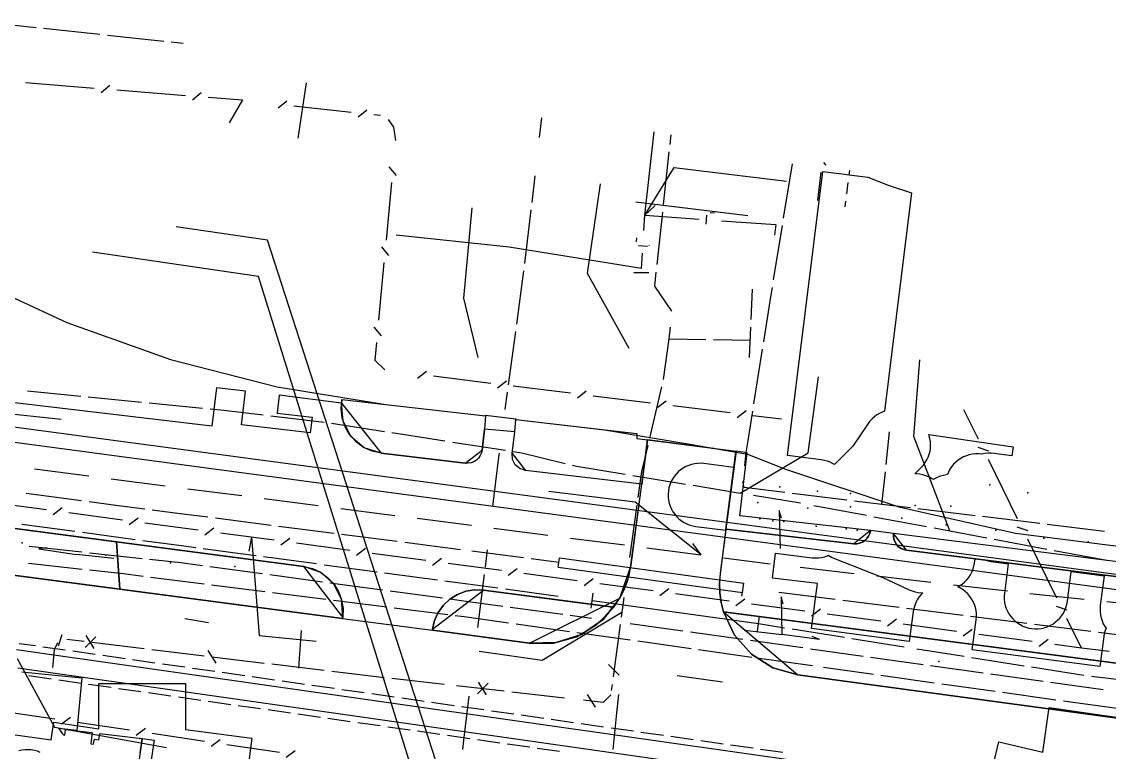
# Model space of a CAD drawing. Header units: metres. Extents: x -3782 to -2031, y 18790 to 19846.
# Drawn here: x -2949.8 to -2877.8, y 18878.9 to 18927.3 of the extents above; entities that cross this region are included whole.
import ezdxf

# ---------------------------------------------------------------- set-up
doc = ezdxf.new("R2010")
doc.units = ezdxf.units.M
for name, color, linetype in [('BOUNDARY', 7, 'Continuous'), ('CURB', 7, 'Continuous'), ('ELECTR_CABLE', 7, 'Continuous'), ('ELECTR_CABLE_COMM', 7, 'Continuous'), ('GRASS', 7, 'Continuous'), ('GROUND', 7, 'Continuous'), ('HEAT', 7, 'Continuous'), ('OVERHEAD_POWER_LINE', 7, 'Continuous'), ('ROAD', 7, 'Continuous'), ('SEWER', 7, 'Continuous'), ('SIDEWALK_PATH', 7, 'Continuous'), ('TREE', 7, 'Continuous'), ('WATER_PIPELINE', 7, 'Continuous')]:
    doc.layers.add(name, color=color, linetype=linetype)

msp = doc.modelspace()

# ---------------------------------------------------------------- linework, layer by layer
at = {"layer": 'BOUNDARY'}
msp.add_lwpolyline([(-2953.437, 18910.492), (-2946.819, 18907.423), (-2939.949, 18904.971), (-2932.885, 18903.154), (-2925.684, 18901.988), (-2919.085, 18901.227), (-2919.08, 18901.272), (-2917.086, 18901.044), (-2917.091, 18900.997), (-2911.203, 18900.317), (-2905.568, 18899.36), (-2901.744, 18898.686), (-2899.219, 18897.704), (-2891.717, 18895.204), (-2884.006, 18893.457), (-2876.159, 18892.479)], dxfattribs=at)
at = {"layer": 'CURB'}
for points in [[(-2895.013, 18917.184), (-2894.975, 18917.486)], [(-2895.167, 18915.953), (-2895.075, 18916.688)], [(-2895.276, 18915.09), (-2895.23, 18915.457)], [(-2928.593, 18902.324), (-2928.621, 18902.08)], [(-2928.621, 18902.08), (-2925.994, 18898.753)], [(-2928.553, 18887.81), (-2928.543, 18887.887), (-2931.126, 18891.253), (-2998.426, 18900.11)], [(-2919.318, 18898.97), (-2919.157, 18900.348)], [(-2917.325, 18898.73), (-2917.157, 18900.186)], [(-2908.745, 18896.709), (-2908.37, 18899.656)], [(-2925.994, 18898.753), (-2920.429, 18898.093)], [(-2920.429, 18898.093), (-2919.318, 18898.97)], [(-2917.325, 18898.73), (-2916.449, 18897.622)], [(-2902.5, 18898.889), (-2903.13, 18894.066)], [(-2908.745, 18896.709), (-2916.449, 18897.622)], [(-2995.853, 18896.665), (-2928.553, 18887.808)], [(-2910.195, 18889.15), (-2909.455, 18891.342), (-2908.745, 18896.709)], [(-2903.13, 18894.066), (-2903.556, 18890.804)], [(-2893.603, 18893.644), (-2894.712, 18892.758), (-2903.174, 18893.733)], [(-2864.665, 18889.983), (-2865.78, 18889.131), (-2891.204, 18892.326), (-2892.071, 18893.449)], [(-2922.604, 18887.025), (-2922.593, 18887.104), (-2919.227, 18889.687), (-2910.588, 18888.55)], [(-2922.605, 18887.025), (-2916.186, 18886.18), (-2910.195, 18889.15)], [(-2903.349, 18888.247), (-2832.736, 18879.021), (-2831.824, 18878.898), (-2802.597, 18874.805)], [(-2903.338, 18888.251), (-2898.413, 18884.081), (-2802.839, 18871.115)], [(-2928.553, 18887.808), (-2922.605, 18887.025)]]:
    msp.add_lwpolyline(points, dxfattribs=at)
at = {"layer": 'ELECTR_CABLE'}
for points in [[(-2948.848, 18926.947), (-2952.579, 18927.345)], [(-2944.62, 18926.496), (-2948.351, 18926.894)], [(-2940.392, 18926.044), (-2944.123, 18926.443)], [(-2939.11, 18925.907), (-2939.895, 18925.991)], [(-2915.518, 18919.666), (-2915.362, 18920.978)], [(-2906.821, 18919.859), (-2906.89, 18919.217)], [(-2906.944, 18918.72), (-2907.322, 18915.236)], [(-2899.35, 18914.335), (-2898.766, 18917.94)], [(-2915.819, 18917.137), (-2916.03, 18915.369)], [(-2912.329, 18910.663), (-2911.467, 18916.612)], [(-2920.518, 18909.033), (-2919.968, 18915.018)], [(-2916.089, 18914.873), (-2916.509, 18911.338)], [(-2907.376, 18914.739), (-2907.753, 18911.256)], [(-2933.528, 18912.882), (-2939.58, 18913.765)], [(-2900.014, 18910.236), (-2899.43, 18913.842)], [(-2921.184, 18874.686), (-2933.528, 18912.882)], [(-2916.574, 18910.843), (-2917.047, 18907.315)], [(-2909.586, 18905.692), (-2912.329, 18910.663)], [(-2907.807, 18910.759), (-2907.909, 18909.818)], [(-2907.909, 18909.818), (-2906.771, 18908.176)], [(-2901.499, 18907.619), (-2901.412, 18909.638)], [(-2900.196, 18909.115), (-2900.094, 18909.743)], [(-2919.564, 18905.095), (-2920.518, 18909.033)], [(-2900.667, 18906.136), (-2900.196, 18909.115)], [(-2917.113, 18906.819), (-2917.586, 18903.291)], [(-2906.871, 18907.121), (-2906.946, 18906.335)], [(-2901.607, 18905.101), (-2901.52, 18907.12)], [(-2906.946, 18906.335), (-2907.332, 18903.648)], [(-2906.946, 18906.335), (-2904.502, 18906.292)], [(-2904.002, 18906.283), (-2901.558, 18906.24)], [(-2901.315, 18902.034), (-2900.745, 18905.642)], [(-2890.74, 18899.863), (-2890.337, 18904.943)], [(-2897.731, 18898.774), (-2897.037, 18903.814)], [(-2907.433, 18903.159), (-2908.235, 18899.748)], [(-2949.421, 18902.891), (-2945.888, 18902.543)], [(-2945.391, 18902.494), (-2941.857, 18902.145)], [(-2917.652, 18902.796), (-2917.804, 18901.662)], [(-2941.36, 18902.096), (-2937.827, 18901.748)], [(-2937.329, 18901.698), (-2936.412, 18901.608)], [(-2936.412, 18901.608), (-2933.802, 18901.296)], [(-2901.7, 18899.595), (-2901.393, 18901.541)], [(-2951.336, 18901.452), (-2947.179, 18901.005)], [(-2933.305, 18901.237), (-2929.78, 18900.816)], [(-2929.284, 18900.753), (-2925.777, 18900.204)], [(-2925.283, 18900.127), (-2921.775, 18899.578)], [(-2892.562, 18898.017), (-2892.33, 18900.172)], [(-2921.281, 18899.501), (-2919.224, 18899.179)], [(-2901.825, 18898.803), (-2901.7, 18899.595)], [(-2888.346, 18893.613), (-2890.74, 18899.863)], [(-2919.224, 18899.179), (-2917.773, 18898.952)], [(-2918.191, 18898.772), (-2918.228, 18898.499)], [(-2917.279, 18898.875), (-2916.673, 18898.78)], [(-2916.673, 18898.78), (-2913.82, 18898.086)], [(-2908.35, 18899.261), (-2908.751, 18897.556)], [(-2902.218, 18896.117), (-2897.731, 18898.774)], [(-2901.924, 18897.928), (-2901.825, 18898.803)], [(-2918.228, 18898.499), (-2918.626, 18895.239)], [(-2913.334, 18897.968), (-2913.054, 18897.9)], [(-2948.94, 18897.716), (-2945.36, 18897.255)], [(-2913.054, 18897.9), (-2909.835, 18897.37)], [(-2909.342, 18897.289), (-2905.839, 18896.713)], [(-2908.751, 18897.556), (-2908.996, 18895.823)], [(-2892.847, 18895.365), (-2892.615, 18897.52)], [(-2943.873, 18897.063), (-2940.293, 18896.601)], [(-2905.345, 18896.632), (-2902.218, 18896.117)], [(-2901.953, 18896.489), (-2902.042, 18896.89)], [(-2899.276, 18896.159), (-2901.953, 18896.489)], [(-2945.829, 18895.595), (-2949.511, 18896.081)], [(-2938.806, 18896.409), (-2935.226, 18895.948)], [(-2933.738, 18895.756), (-2930.159, 18895.294)], [(-2909.183, 18895.527), (-2914.902, 18896.223)], [(-2901.349, 18895.974), (-2898.242, 18895.463)], [(-2895.156, 18895.65), (-2898.78, 18896.097)], [(-2943.564, 18895.296), (-2945.333, 18895.53)], [(-2941.65, 18895.05), (-2943.564, 18895.296)], [(-2928.671, 18895.102), (-2925.092, 18894.641)], [(-2909.066, 18895.328), (-2909.556, 18891.861)], [(-2904.818, 18892.026), (-2909.183, 18895.527)], [(-2897.355, 18895.297), (-2893.866, 18894.645)], [(-2892.847, 18895.365), (-2894.659, 18895.589)], [(-2890.954, 18895.136), (-2892.847, 18895.365)], [(-2886.671, 18894.618), (-2890.457, 18895.076)], [(-2939.123, 18894.725), (-2941.154, 18894.986)], [(-2937.471, 18894.513), (-2939.123, 18894.725)], [(-2933.291, 18893.975), (-2936.975, 18894.449)], [(-2923.604, 18894.449), (-2920.025, 18893.987)], [(-2893.374, 18894.553), (-2889.884, 18893.901)], [(-2882.388, 18894.099), (-2886.175, 18894.557)], [(-2949.783, 18894.059), (-2946.278, 18893.589)], [(-2929.111, 18893.438), (-2932.795, 18893.911)], [(-2918.537, 18893.796), (-2914.958, 18893.334)], [(-2889.393, 18893.809), (-2888.346, 18893.613)], [(-2888.346, 18893.613), (-2885.903, 18893.157)], [(-2878.106, 18893.581), (-2881.892, 18894.039)], [(-2945.782, 18893.522), (-2942.277, 18893.052)], [(-2941.781, 18892.986), (-2939.212, 18892.641)], [(-2924.931, 18892.9), (-2928.615, 18893.374)], [(-2913.47, 18893.142), (-2909.891, 18892.68)], [(-2885.412, 18893.065), (-2881.922, 18892.412)], [(-2949.307, 18892.595), (-2945.814, 18892.219)], [(-2945.317, 18892.165), (-2941.823, 18891.788)], [(-2939.212, 18892.641), (-2938.275, 18892.515)], [(-2937.78, 18892.449), (-2935.48, 18892.14)], [(-2920.752, 18892.363), (-2924.435, 18892.837)], [(-2917.933, 18892.001), (-2920.004, 18892.267)], [(-2918.976, 18892.367), (-2919.122, 18891.21)], [(-2908.403, 18892.489), (-2904.824, 18892.027)], [(-2904.818, 18892.026), (-2905.364, 18892.784)], [(-2881.43, 18892.321), (-2877.94, 18891.668)], [(-2945.797, 18891.062), (-2949.342, 18891.451)], [(-2941.326, 18891.735), (-2939.269, 18891.513)], [(-2939.269, 18891.513), (-2938.947, 18891.478)], [(-2938.947, 18891.478), (-2937.836, 18891.327)], [(-2935.48, 18892.14), (-2934.274, 18891.978)], [(-2933.779, 18891.912), (-2930.273, 18891.442)], [(-2916.572, 18891.826), (-2917.933, 18892.001)], [(-2914.234, 18891.525), (-2916.076, 18891.762)], [(-2914.277, 18891.216), (-2914.191, 18891.834)], [(-2914.191, 18891.834), (-2901.989, 18890.144)], [(-2903.336, 18891.835), (-2900.242, 18891.436)], [(-2943.063, 18890.762), (-2945.3, 18891.007)], [(-2941.758, 18890.597), (-2943.063, 18890.762)], [(-2937.341, 18891.26), (-2933.859, 18890.788)], [(-2933.363, 18890.72), (-2929.881, 18890.248)], [(-2929.778, 18891.375), (-2926.272, 18890.905)], [(-2925.776, 18890.839), (-2922.271, 18890.369)], [(-2919.185, 18890.714), (-2919.627, 18887.218)], [(-2914.277, 18891.216), (-2902.075, 18889.526)], [(-2898.266, 18891.21), (-2894.68, 18890.799)], [(-2939.312, 18890.288), (-2941.262, 18890.534)], [(-2937.724, 18890.087), (-2939.312, 18890.288)], [(-2933.69, 18889.578), (-2937.228, 18890.025)], [(-2929.386, 18890.181), (-2925.904, 18889.708)], [(-2921.775, 18890.303), (-2920.249, 18890.098)], [(-2920.249, 18890.098), (-2918.27, 18889.833)], [(-2902.075, 18889.526), (-2901.989, 18890.144)], [(-2893.19, 18890.628), (-2889.605, 18890.217)], [(-2888.114, 18890.047), (-2884.529, 18889.636)], [(-2929.656, 18889.069), (-2933.194, 18889.515)], [(-2925.408, 18889.641), (-2921.926, 18889.169)], [(-2917.774, 18889.766), (-2914.268, 18889.296)], [(-2912.089, 18888.5), (-2911.951, 18889.49)], [(-2902.109, 18889.278), (-2902.075, 18889.526)], [(-2895.932, 18889.072), (-2899.668, 18889.539)], [(-2883.038, 18889.467), (-2879.449, 18889.093)], [(-2925.622, 18888.559), (-2929.16, 18889.006)], [(-2921.431, 18889.102), (-2920.387, 18888.96)], [(-2920.387, 18888.96), (-2917.949, 18888.629)], [(-2917.453, 18888.562), (-2913.971, 18888.09)], [(-2912.02, 18888.995), (-2901.022, 18887.469)], [(-2909.934, 18889.191), (-2910.108, 18887.899)], [(-2891.7, 18888.542), (-2895.436, 18889.009)], [(-2877.957, 18888.937), (-2874.368, 18888.562)], [(-2921.588, 18888.05), (-2925.126, 18888.497)], [(-2920.496, 18887.912), (-2921.092, 18887.987)], [(-2917.56, 18887.499), (-2920.496, 18887.912)], [(-2910.066, 18888.21), (-2915.329, 18885.021)], [(-2913.476, 18888.022), (-2912.073, 18887.832)], [(-2901.091, 18886.974), (-2900.953, 18887.964)], [(-2887.469, 18888.012), (-2891.204, 18888.48)], [(-2883.237, 18887.483), (-2886.972, 18887.95)], [(-2937.424, 18887.512), (-2938.993, 18887.794)], [(-2913.534, 18886.933), (-2917.065, 18887.429)], [(-2910.174, 18887.403), (-2910.641, 18883.934)], [(-2909.5, 18887.473), (-2906.02, 18886.987)], [(-2901.022, 18887.469), (-2899.287, 18887.193)], [(-2898.794, 18887.115), (-2895.325, 18886.563)], [(-2879.005, 18886.953), (-2882.741, 18887.42)], [(-2947.363, 18885.99), (-2947.11, 18886.744)], [(-2945.655, 18886.282), (-2946.805, 18886.422)], [(-2945.601, 18885.897), (-2944.889, 18886.599)], [(-2945.005, 18885.827), (-2945.535, 18886.676)], [(-2909.507, 18886.366), (-2913.039, 18886.863)], [(-2905.525, 18886.918), (-2902.044, 18886.432)], [(-2894.831, 18886.484), (-2891.362, 18885.933)], [(-2874.773, 18886.423), (-2878.509, 18886.891)], [(-2947.647, 18885.722), (-2947.758, 18884.573)], [(-2947.437, 18886.193), (-2947.647, 18885.722)], [(-2941.683, 18885.8), (-2945.159, 18886.222)], [(-2939.515, 18885.537), (-2941.187, 18885.74)], [(-2936.913, 18884.845), (-2937.443, 18885.694)], [(-2905.481, 18885.8), (-2909.012, 18886.297)], [(-2901.455, 18885.234), (-2904.986, 18885.73)], [(-2901.549, 18886.363), (-2898.069, 18885.878)], [(-2897.574, 18885.809), (-2894.094, 18885.323)], [(-2890.541, 18885.802), (-2887.399, 18885.304)], [(-2937.712, 18885.318), (-2939.515, 18885.537)], [(-2933.74, 18884.837), (-2937.215, 18885.258)], [(-2915.329, 18885.021), (-2919.498, 18885.629)], [(-2897.429, 18884.667), (-2900.96, 18885.164)], [(-2893.599, 18885.254), (-2890.118, 18884.768)], [(-2886.905, 18885.226), (-2883.435, 18884.676)], [(-2949.797, 18884.268), (-2945.816, 18883.883), (-2946.152, 18880.398), (-2947.332, 18880.512), (-2947.115, 18880.183), (-2947.032, 18880.092), (-2946.938, 18880.079), (-2946.893, 18880.463), (-2945.125, 18880.255), (-2945.214, 18879.501), (-2945.033, 18879.478), (-2944.988, 18879.804), (-2944.68, 18879.76), (-2944.629, 18880.196), (-2941.854, 18879.869), (-2941.913, 18879.37), (-2941.902, 18879.369), (-2941.967, 18878.91)], [(-2929.768, 18884.355), (-2933.244, 18884.776)], [(-2927.412, 18884.069), (-2929.272, 18884.295)], [(-2910.246, 18884.048), (-2910.939, 18884.769)], [(-2893.402, 18884.101), (-2896.709, 18884.566)], [(-2889.623, 18884.699), (-2886.143, 18884.213)], [(-2882.942, 18884.598), (-2879.472, 18884.048)], [(-2925.795, 18883.886), (-2927.412, 18884.069)], [(-2921.82, 18883.437), (-2925.298, 18883.83)], [(-2919.619, 18882.81), (-2918.913, 18883.518)], [(-2919.022, 18882.745), (-2919.559, 18883.589)], [(-2906.398, 18884.043), (-2903.395, 18883.605)], [(-2889.376, 18883.535), (-2892.907, 18884.031)], [(-2885.648, 18884.144), (-2882.168, 18883.659)], [(-2881.673, 18883.59), (-2878.192, 18883.104)], [(-2878.976, 18883.989), (-2875.488, 18883.574)], [(-2917.844, 18882.988), (-2921.012, 18883.346)], [(-2913.869, 18882.539), (-2917.347, 18882.932)], [(-2910.707, 18883.438), (-2910.761, 18883.039)], [(-2885.35, 18882.968), (-2888.881, 18883.465)], [(-2881.323, 18882.402), (-2884.855, 18882.899)], [(-2920.229, 18882.293), (-2920.541, 18879.741)], [(-2920.184, 18882.657), (-2920.229, 18882.293)], [(-2911.288, 18882.247), (-2912.603, 18882.396)], [(-2911.796, 18881.928), (-2912.332, 18882.773)], [(-2910.79, 18882.741), (-2911.288, 18882.247)], [(-2910.285, 18882.779), (-2910.411, 18881.567)], [(-2877.297, 18881.836), (-2880.828, 18882.332)], [(-2910.411, 18881.567), (-2910.665, 18879.125)], [(-2942.088, 18877.883), (-2941.789, 18879.86), (-2941.033, 18879.746), (-2941.631, 18875.791)], [(-2920.541, 18879.741), (-2920.619, 18879.125)]]:
    msp.add_lwpolyline(points, dxfattribs=at)
at = {"layer": 'ELECTR_CABLE_COMM'}
for points in [[(-2949.549, 18923.319), (-2944.995, 18922.952)], [(-2944.532, 18922.649), (-2943.962, 18923.135)], [(-2943.499, 18922.832), (-2938.945, 18922.466)], [(-2938.482, 18922.162), (-2937.912, 18922.648)], [(-2937.449, 18922.345), (-2935.172, 18922.162)], [(-2935.172, 18922.162), (-2936.059, 18920.654)], [(-2932.817, 18921.633), (-2932.232, 18922.101)], [(-2931.779, 18921.784), (-2927.975, 18921.361)], [(-2927.522, 18921.044), (-2926.937, 18921.512)], [(-2926.484, 18921.195), (-2926.047, 18921.146)], [(-2925.538, 18920.863), (-2925.171, 18920.354)], [(-2925.171, 18920.354), (-2925.058, 18919.478)], [(-2925.487, 18917.731), (-2925.008, 18917.154)], [(-2896.883, 18917.388), (-2897.103, 18915.493)], [(-2896.713, 18918.028), (-2896.564, 18917.84)], [(-2925.317, 18916.696), (-2925.672, 18912.884)], [(-2925.98, 18912.426), (-2925.502, 18911.849)], [(-2934.126, 18910.471), (-2945.119, 18912.074)], [(-2925.811, 18911.391), (-2926.165, 18907.58)], [(-2921.898, 18871.159), (-2934.126, 18910.471)], [(-2926.474, 18907.121), (-2925.996, 18906.545)], [(-2926.304, 18906.086), (-2926.412, 18904.929)], [(-2926.412, 18904.929), (-2925.76, 18904.277)], [(-2923.581, 18903.741), (-2922.99, 18904.201)], [(-2922.541, 18903.879), (-2918.742, 18903.409)], [(-2918.294, 18903.087), (-2917.703, 18903.548)], [(-2917.254, 18903.225), (-2913.455, 18902.755)], [(-2913.006, 18902.433), (-2912.415, 18902.894)], [(-2911.967, 18902.571), (-2908.168, 18902.102)], [(-2907.719, 18901.779), (-2907.128, 18902.24)], [(-2906.679, 18901.918), (-2902.88, 18901.448)], [(-2902.432, 18901.125), (-2901.841, 18901.586)], [(-2886.452, 18899.68), (-2887.418, 18901.639)], [(-2901.392, 18901.264), (-2899.492, 18901.029)], [(-2885.765, 18898.887), (-2886.475, 18899.128)], [(-2883.856, 18894.417), (-2885.788, 18898.335)], [(-2948.154, 18895.002), (-2951.688, 18895.474)], [(-2947.113, 18895.131), (-2947.709, 18894.676)], [(-2943.133, 18894.332), (-2946.667, 18894.804)], [(-2942.092, 18894.46), (-2942.688, 18894.005)], [(-2938.113, 18893.661), (-2941.647, 18894.133)], [(-2937.071, 18893.789), (-2937.667, 18893.334)], [(-2883.169, 18893.624), (-2883.879, 18893.865)], [(-2933.092, 18892.991), (-2936.626, 18893.463)], [(-2934.572, 18893.188), (-2934.752, 18892.272)], [(-2934.572, 18893.188), (-2934.065, 18886.674)], [(-2932.051, 18893.119), (-2932.646, 18892.664)], [(-2881.26, 18889.154), (-2883.192, 18893.072)], [(-2928.071, 18892.32), (-2931.605, 18892.792)], [(-2927.03, 18892.448), (-2927.625, 18891.993)], [(-2923.05, 18891.649), (-2926.584, 18892.121)], [(-2922.009, 18891.778), (-2922.605, 18891.323)], [(-2918.029, 18890.979), (-2921.563, 18891.451)], [(-2916.988, 18891.107), (-2917.584, 18890.652)], [(-2913.009, 18890.308), (-2916.543, 18890.78)], [(-2911.967, 18890.436), (-2912.563, 18889.981)], [(-2907.988, 18889.638), (-2911.522, 18890.11)], [(-2906.947, 18889.766), (-2907.542, 18889.311)], [(-2902.967, 18888.967), (-2906.501, 18889.439)], [(-2901.926, 18889.095), (-2902.521, 18888.64)], [(-2897.946, 18888.296), (-2901.48, 18888.768)], [(-2880.573, 18888.361), (-2881.283, 18888.602)], [(-2896.905, 18888.425), (-2897.501, 18887.97)], [(-2892.925, 18887.626), (-2896.459, 18888.098)], [(-2891.884, 18887.754), (-2892.48, 18887.299)], [(-2887.905, 18886.955), (-2891.439, 18887.427)], [(-2879.63, 18885.85), (-2880.596, 18887.809)], [(-2934.065, 18886.674), (-2930.301, 18886.303)], [(-2886.863, 18887.083), (-2887.459, 18886.628)], [(-2882.884, 18886.285), (-2886.418, 18886.757)], [(-2881.843, 18886.413), (-2882.438, 18885.958)], [(-2879.63, 18885.85), (-2881.397, 18886.086)], [(-2877.797, 18885.613), (-2879.63, 18885.85)], [(-2951.088, 18881.678), (-2947.612, 18881.161)], [(-2947.171, 18880.828), (-2946.569, 18881.274)], [(-2946.128, 18880.941), (-2942.652, 18880.424)], [(-2942.212, 18880.09), (-2941.609, 18880.537)], [(-2941.169, 18880.203), (-2937.693, 18879.686)], [(-2937.252, 18879.353), (-2936.65, 18879.799)], [(-2936.209, 18879.466), (-2932.733, 18878.949)], [(-2932.292, 18878.615), (-2931.69, 18879.062)]]:
    msp.add_lwpolyline(points, dxfattribs=at)
at = {"layer": 'GRASS'}
for points in [[(-2928.593, 18902.324), (-2919.085, 18901.227), (-2919.157, 18900.348), (-2919.318, 18898.97), (-2919.36, 18898.777), (-2919.439, 18898.598), (-2919.55, 18898.438), (-2919.692, 18898.301), (-2919.858, 18898.195), (-2920.04, 18898.124), (-2920.232, 18898.09), (-2920.429, 18898.093), (-2925.994, 18898.753), (-2926.601, 18898.89), (-2927.16, 18899.145), (-2927.657, 18899.509), (-2928.072, 18899.971), (-2928.384, 18900.509), (-2928.578, 18901.093), (-2928.649, 18901.704)], [(-2917.091, 18900.997), (-2909.078, 18900.072), (-2909.076, 18899.734), (-2908.366, 18899.643), (-2908.745, 18896.709), (-2916.449, 18897.622), (-2916.826, 18897.745), (-2917.116, 18897.995), (-2917.292, 18898.335), (-2917.325, 18898.73), (-2917.157, 18900.186)], [(-2998.426, 18900.11), (-2998.436, 18900.031), (-2998.355, 18898.842), (-2997.842, 18897.813), (-2996.98, 18897.051), (-2995.853, 18896.665), (-2943.3, 18889.749), (-2943.512, 18892.883)], [(-2893.603, 18893.644), (-2902.241, 18894.617), (-2901.759, 18898.794), (-2902.5, 18898.889), (-2903.174, 18893.733), (-2894.712, 18892.758), (-2894.514, 18892.755), (-2894.321, 18892.79), (-2894.139, 18892.863), (-2893.973, 18892.97), (-2893.831, 18893.108), (-2893.721, 18893.27), (-2893.643, 18893.45)], [(-2931.126, 18891.253), (-2943.512, 18892.883), (-2943.3, 18889.749), (-2928.553, 18887.808), (-2928.543, 18887.887), (-2928.624, 18889.076), (-2929.137, 18890.105), (-2929.999, 18890.867)], [(-2864.665, 18889.983), (-2892.071, 18893.447), (-2892.077, 18893.25), (-2892.045, 18893.057), (-2891.976, 18892.874), (-2891.871, 18892.706), (-2891.735, 18892.563), (-2891.576, 18892.45), (-2891.397, 18892.37), (-2891.204, 18892.326), (-2865.78, 18889.131), (-2865.388, 18889.159), (-2865.048, 18889.329), (-2864.796, 18889.612)], [(-2910.588, 18888.55), (-2919.227, 18889.687), (-2919.818, 18889.706), (-2920.395, 18889.61), (-2920.943, 18889.404), (-2921.445, 18889.093), (-2921.876, 18888.689), (-2922.217, 18888.213), (-2922.459, 18887.679), (-2922.593, 18887.104), (-2922.604, 18887.025), (-2916.186, 18886.18), (-2914.584, 18886.185), (-2913.065, 18886.604), (-2911.707, 18887.403)], [(-2903.336, 18888.246), (-2902.6, 18886.7), (-2901.482, 18885.446), (-2900.06, 18884.551), (-2898.413, 18884.081), (-2831.473, 18874.999), (-2831.042, 18878.788), (-2831.824, 18878.898), (-2832.052, 18878.929), (-2832.28, 18878.961), (-2832.508, 18878.991), (-2832.736, 18879.021)]]:
    msp.add_lwpolyline(points, close=True, dxfattribs=at)
at = {"layer": 'GROUND'}
for points in [[(-2953.437, 18910.492), (-2946.819, 18907.423), (-2939.949, 18904.971), (-2932.885, 18903.154), (-2925.684, 18901.988), (-2919.085, 18901.227), (-2919.08, 18901.272), (-2917.086, 18901.044), (-2917.091, 18900.997), (-2911.203, 18900.317), (-2905.568, 18899.36), (-2903.967, 18899.078), (-2908.366, 18899.643), (-2908.745, 18896.709), (-2916.449, 18897.622), (-2916.826, 18897.745), (-2917.116, 18897.995), (-2917.292, 18898.335), (-2917.325, 18898.73), (-2917.157, 18900.186), (-2919.157, 18900.348), (-2919.318, 18898.97), (-2919.36, 18898.777), (-2919.439, 18898.598), (-2919.55, 18898.438), (-2919.692, 18898.301), (-2919.858, 18898.195), (-2920.04, 18898.124), (-2920.232, 18898.09), (-2920.429, 18898.093), (-2925.994, 18898.753), (-2927.125, 18899.124), (-2927.996, 18899.873), (-2928.523, 18900.894), (-2928.621, 18902.08), (-2932.747, 18902.608), (-2932.887, 18901.408), (-2930.575, 18901.138), (-2930.695, 18900.114), (-2935.244, 18900.65), (-2934.985, 18902.87), (-2936.9, 18903.094), (-2937.199, 18900.554), (-2962.398, 18903.524)], [(-2998.426, 18900.11), (-2931.126, 18891.253), (-2930.55, 18891.118), (-2930.017, 18890.877), (-2929.541, 18890.536), (-2929.137, 18890.105), (-2928.825, 18889.603), (-2928.619, 18889.055), (-2928.524, 18888.478), (-2928.543, 18887.887), (-2928.553, 18887.808), (-2943.3, 18889.749), (-2995.853, 18896.665)], [(-2865.78, 18889.131), (-2891.204, 18892.326), (-2891.397, 18892.37), (-2891.576, 18892.45), (-2891.735, 18892.563), (-2891.871, 18892.706), (-2891.976, 18892.874), (-2892.045, 18893.057), (-2892.077, 18893.25), (-2892.071, 18893.447), (-2893.603, 18893.644), (-2893.643, 18893.45), (-2893.721, 18893.27), (-2893.831, 18893.108), (-2893.973, 18892.97), (-2894.139, 18892.863), (-2894.321, 18892.79), (-2894.514, 18892.755), (-2894.712, 18892.758), (-2903.173, 18893.733), (-2903.13, 18894.066), (-2902.509, 18898.821), (-2901.744, 18898.686), (-2899.219, 18897.704), (-2891.717, 18895.204), (-2884.006, 18893.457), (-2876.159, 18892.479)], [(-2831.473, 18874.999), (-2898.413, 18884.081), (-2900.061, 18884.551), (-2901.484, 18885.448), (-2902.602, 18886.703), (-2903.335, 18888.246), (-2832.736, 18879.021)]]:
    msp.add_lwpolyline(points, dxfattribs=at)
msp.add_lwpolyline([(-2911.302, 18887.749), (-2912.739, 18886.753), (-2914.402, 18886.213), (-2916.186, 18886.18), (-2922.604, 18887.025), (-2922.593, 18887.104), (-2922.459, 18887.679), (-2922.217, 18888.213), (-2921.876, 18888.689), (-2921.445, 18889.093), (-2920.943, 18889.404), (-2920.395, 18889.61), (-2919.818, 18889.706), (-2919.227, 18889.687), (-2910.662, 18888.56)], close=True, dxfattribs=at)
at = {"layer": 'HEAT'}
for points in [[(-2976.264, 18903.982), (-2849.757, 18887.048)], [(-2977.382, 18903.122), (-2848.889, 18885.924)]]:
    msp.add_lwpolyline(points, dxfattribs=at)
at = {"layer": 'OVERHEAD_POWER_LINE'}
for points in [[(-2899.635, 18894.956), (-2899.582, 18892.456)], [(-2899.49, 18894.46), (-2899.635, 18894.956)], [(-2948.139, 18892.48), (-2948.652, 18892.419)], [(-2948.652, 18892.419), (-2946.178, 18892.059)], [(-2943.694, 18891.777), (-2946.178, 18892.059)], [(-2899.515, 18889.246), (-2899.462, 18886.747)], [(-2899.37, 18888.75), (-2899.515, 18889.246)], [(-2931.291, 18887.006), (-2931.478, 18884.513)], [(-2901.946, 18887.029), (-2899.462, 18886.747)], [(-2896.984, 18886.415), (-2899.462, 18886.747)], [(-2896.984, 18886.415), (-2897.463, 18886.615)]]:
    msp.add_lwpolyline(points, dxfattribs=at)
at = {"layer": 'ROAD'}
for points in [[(-2995.853, 18896.665), (-2943.3, 18889.749), (-2928.553, 18887.808), (-2922.605, 18887.025), (-2916.187, 18886.181), (-2916.186, 18886.18), (-2914.403, 18886.213), (-2914.4, 18886.214), (-2912.74, 18886.753), (-2912.738, 18886.754), (-2911.303, 18887.749), (-2911.301, 18887.751), (-2910.196, 18889.149), (-2910.195, 18889.151), (-2909.931, 18889.669), (-2909.931, 18889.67), (-2909.719, 18890.21), (-2909.719, 18890.211), (-2909.56, 18890.769), (-2909.456, 18891.342), (-2908.745, 18896.709), (-2908.366, 18899.642), (-2908.366, 18899.643), (-2908.365, 18899.643), (-2902.501, 18898.89), (-2902.5, 18898.889), (-2902.64, 18897.814), (-2904.623, 18898.073), (-2904.829, 18898.09), (-2905.035, 18898.086), (-2905.24, 18898.062), (-2905.441, 18898.019), (-2905.637, 18897.956), (-2905.826, 18897.873), (-2906.006, 18897.773), (-2906.175, 18897.656), (-2906.332, 18897.522), (-2906.476, 18897.374), (-2906.604, 18897.212), (-2906.715, 18897.039), (-2906.809, 18896.856), (-2906.885, 18896.664), (-2906.941, 18896.466), (-2906.978, 18896.263), (-2906.994, 18896.057), (-2906.991, 18895.851), (-2906.967, 18895.647), (-2906.923, 18895.445), (-2906.86, 18895.249), (-2906.778, 18895.06), (-2906.678, 18894.88), (-2906.56, 18894.711), (-2906.427, 18894.554), (-2906.278, 18894.411), (-2906.117, 18894.283), (-2905.944, 18894.171), (-2905.76, 18894.077), (-2905.568, 18894.002), (-2905.37, 18893.945), (-2905.167, 18893.909), (-2903.184, 18893.65), (-2903.556, 18890.804), (-2903.605, 18890.16), (-2903.605, 18890.159), (-2903.585, 18889.516), (-2903.585, 18889.515), (-2903.496, 18888.878), (-2903.496, 18888.877), (-2903.338, 18888.252), (-2903.338, 18888.25), (-2902.603, 18886.704), (-2902.602, 18886.702), (-2901.485, 18885.449), (-2901.483, 18885.447), (-2900.063, 18884.552), (-2900.06, 18884.551), (-2898.414, 18884.081), (-2898.413, 18884.081), (-2831.473, 18875)], [(-2948.567, 18878.939), (-2948.76, 18879.012), (-2948.959, 18879.065), (-2949.163, 18879.099), (-2949.368, 18879.113), (-2949.574, 18879.106), (-2949.779, 18879.079), (-2949.979, 18879.033)]]:
    msp.add_lwpolyline(points, dxfattribs=at)
at = {"layer": 'SEWER'}
for points in [[(-2908.537, 18914.535), (-2907.913, 18920.043)], [(-2908.537, 18914.535), (-2906.6, 18917.687)], [(-2906.6, 18917.687), (-2899.17, 18916.789)], [(-2901.722, 18914.494), (-2909.146, 18915.386)], [(-2908.603, 18913.511), (-2908.537, 18914.535)], [(-2908.537, 18914.535), (-2907.853, 18915.171)], [(-2908.537, 18914.535), (-2904.951, 18914.274)], [(-2904.451, 18914.523), (-2904.494, 18913.94)], [(-2903.931, 18914.662), (-2904.208, 18914.682)], [(-2903.455, 18914.165), (-2899.869, 18913.904)], [(-2899.869, 18913.904), (-2899.949, 18913.209)], [(-2917.53, 18912.407), (-2925.007, 18913.203)], [(-2908.766, 18910.989), (-2917.53, 18912.407)], [(-2909.096, 18913.031), (-2909.114, 18912.754)], [(-2908.953, 18912.511), (-2908.369, 18912.473)], [(-2908.253, 18912.53), (-2908.231, 18912.554)], [(-2908.766, 18910.989), (-2908.7, 18912.014)], [(-2909.26, 18910.735), (-2908.271, 18910.735)], [(-2950.151, 18885.763), (-2851.313, 18871.662)], [(-2948.891, 18885.987), (-2949.957, 18886.139)], [(-2946.911, 18885.704), (-2948.396, 18885.916)], [(-2950.099, 18885.149), (-2947.617, 18880.609)], [(-2944.931, 18885.422), (-2946.416, 18885.634)], [(-2942.951, 18885.139), (-2944.436, 18885.351)], [(-2940.972, 18884.857), (-2942.457, 18885.069)], [(-2950.046, 18884.535), (-2851.308, 18870.449)], [(-2938.992, 18884.574), (-2940.477, 18884.786)], [(-2937.012, 18884.292), (-2938.497, 18884.504)], [(-2949.326, 18884.029), (-2947.841, 18883.817)], [(-2947.346, 18883.746), (-2945.861, 18883.534)], [(-2935.032, 18884.009), (-2936.517, 18884.221)], [(-2933.052, 18883.727), (-2934.537, 18883.939)], [(-2931.072, 18883.445), (-2932.557, 18883.656)], [(-2945.366, 18883.464), (-2943.881, 18883.252)], [(-2943.386, 18883.181), (-2941.901, 18882.97)], [(-2941.406, 18882.899), (-2939.921, 18882.687)], [(-2929.092, 18883.162), (-2930.577, 18883.374)], [(-2927.112, 18882.88), (-2928.597, 18883.091)], [(-2925.132, 18882.597), (-2926.617, 18882.809)], [(-2939.426, 18882.616), (-2937.941, 18882.405)], [(-2937.446, 18882.334), (-2935.961, 18882.122)], [(-2923.152, 18882.315), (-2924.637, 18882.527)], [(-2921.172, 18882.032), (-2922.657, 18882.244)], [(-2935.466, 18882.052), (-2933.981, 18881.84)], [(-2933.486, 18881.769), (-2932.001, 18881.557)], [(-2931.506, 18881.487), (-2930.021, 18881.275)], [(-2919.192, 18881.75), (-2920.677, 18881.962)], [(-2917.212, 18881.467), (-2918.697, 18881.679)], [(-2915.232, 18881.185), (-2916.717, 18881.397)], [(-2929.526, 18881.204), (-2928.041, 18880.992)], [(-2927.546, 18880.922), (-2926.061, 18880.71)], [(-2925.566, 18880.639), (-2924.081, 18880.427)], [(-2913.252, 18880.902), (-2914.737, 18881.114)], [(-2911.272, 18880.62), (-2912.757, 18880.832)], [(-2947.617, 18880.609), (-2940.211, 18879.269)], [(-2923.586, 18880.357), (-2922.102, 18880.145)], [(-2921.607, 18880.074), (-2920.122, 18879.862)], [(-2909.292, 18880.337), (-2910.777, 18880.549)], [(-2907.312, 18880.055), (-2908.797, 18880.267)], [(-2905.332, 18879.773), (-2906.817, 18879.984)], [(-2919.627, 18879.792), (-2918.142, 18879.58)], [(-2917.647, 18879.509), (-2916.162, 18879.298)], [(-2915.667, 18879.227), (-2914.182, 18879.015)], [(-2903.352, 18879.49), (-2904.837, 18879.702)], [(-2901.372, 18879.208), (-2902.857, 18879.419)], [(-2899.393, 18878.925), (-2900.877, 18879.137)]]:
    msp.add_lwpolyline(points, dxfattribs=at)
at = {"layer": 'SIDEWALK_PATH'}
for points in [[(-2998.426, 18900.11), (-2931.126, 18891.253), (-2930.55, 18891.118), (-2930.017, 18890.877), (-2929.541, 18890.536), (-2929.137, 18890.105), (-2928.825, 18889.603), (-2928.619, 18889.055), (-2928.524, 18888.478), (-2928.543, 18887.887), (-2928.553, 18887.808), (-2922.604, 18887.025), (-2922.593, 18887.104), (-2922.459, 18887.679), (-2922.217, 18888.213), (-2921.876, 18888.689), (-2921.445, 18889.093), (-2920.943, 18889.404), (-2920.395, 18889.61), (-2919.818, 18889.706), (-2919.227, 18889.687), (-2910.588, 18888.55), (-2910.173, 18889.19), (-2909.844, 18889.874), (-2909.603, 18890.594), (-2909.455, 18891.342), (-2908.745, 18896.709), (-2916.449, 18897.622), (-2916.826, 18897.745), (-2917.116, 18897.995), (-2917.292, 18898.335), (-2917.325, 18898.73), (-2917.157, 18900.186), (-2919.157, 18900.348), (-2919.318, 18898.97), (-2919.36, 18898.777), (-2919.439, 18898.598), (-2919.55, 18898.438), (-2919.692, 18898.301), (-2919.858, 18898.195), (-2920.04, 18898.124), (-2920.232, 18898.09), (-2920.429, 18898.093), (-2925.994, 18898.753), (-2927.125, 18899.124), (-2927.996, 18899.873), (-2928.523, 18900.894), (-2928.621, 18902.08), (-2932.747, 18902.608), (-2932.887, 18901.408), (-2930.575, 18901.138), (-2930.695, 18900.114), (-2935.244, 18900.65), (-2934.985, 18902.87), (-2936.9, 18903.094), (-2937.199, 18900.554), (-2962.398, 18903.524)], [(-2865.78, 18889.131), (-2891.204, 18892.326), (-2891.397, 18892.37), (-2891.576, 18892.45), (-2891.735, 18892.563), (-2891.871, 18892.706), (-2891.976, 18892.874), (-2892.045, 18893.057), (-2892.077, 18893.25), (-2892.071, 18893.447), (-2893.603, 18893.644), (-2893.643, 18893.45), (-2893.721, 18893.27), (-2893.831, 18893.108), (-2893.973, 18892.97), (-2894.139, 18892.863), (-2894.321, 18892.79), (-2894.514, 18892.755), (-2894.712, 18892.758), (-2903.174, 18893.733), (-2903.56, 18890.775), (-2903.609, 18890.138), (-2903.59, 18889.5), (-2903.503, 18888.868), (-2903.349, 18888.247), (-2832.736, 18879.021)]]:
    msp.add_lwpolyline(points, dxfattribs=at)
at = {"layer": 'TREE'}
for p in [(-2899.607, 18896.54), (-2885.703, 18896.668), (-2897.115, 18896.238), (-2894.92, 18896.097), (-2883.187, 18896.129), (-2901.052, 18895.489), (-2897.737, 18895.119), (-2894.933, 18895.204), (-2890.639, 18895.29), (-2888.277, 18895.257), (-2900.916, 18894.412), (-2891.528, 18894.461), (-2900.055, 18894.281), (-2899.329, 18894.225), (-2897.205, 18893.921), (-2895.218, 18893.745), (-2894.489, 18893.65), (-2888.591, 18894.023), (-2885.304, 18893.671), (-2882.133, 18893.12), (-2879.183, 18892.881), (-2949.773, 18892.814), (-2944.218, 18892.014), (-2939.936, 18891.5), (-2935.684, 18891.261), (-2889.085, 18884.959)]:
    msp.add_point(p, dxfattribs=at)
at = {"layer": 'WATER_PIPELINE'}
for points in [[(-2931.494, 18919.641), (-2930.942, 18923.305)], [(-2951.514, 18880.269), (-2947.838, 18879.774), (-2947.668, 18880.941), (-2944.699, 18880.507), (-2944.699, 18883.507), (-2938.946, 18883.507), (-2938.946, 18880.463), (-2934.554, 18879.875), (-2934.828, 18877.831)], [(-2887.042, 18871.545), (-2885.11, 18879.642), (-2882.192, 18878.946), (-2881.759, 18881.915), (-2873.977, 18880.781)]]:
    msp.add_lwpolyline(points, dxfattribs=at)
for points in [[(-2896.763, 18917.419), (-2893.786, 18917.051), (-2892.425, 18916.521), (-2890.891, 18916.01), (-2892.681, 18901.536), (-2892.815, 18901.488), (-2893.001, 18901.4), (-2893.178, 18901.295), (-2893.344, 18901.173), (-2893.497, 18901.035), (-2893.636, 18900.882), (-2893.759, 18900.717), (-2894.761, 18899.226), (-2895.983, 18898.004), (-2896.079, 18898.065), (-2896.263, 18898.157), (-2896.456, 18898.232), (-2896.654, 18898.287), (-2896.857, 18898.322), (-2899.089, 18898.598)], [(-2884.144, 18899.186), (-2884.233, 18898.576), (-2885.4, 18898.746), (-2885.605, 18898.766), (-2885.811, 18898.765), (-2886.016, 18898.744), (-2886.218, 18898.704), (-2886.243, 18898.696), (-2886.442, 18898.715), (-2886.648, 18898.714), (-2886.853, 18898.694), (-2887.055, 18898.653), (-2887.252, 18898.593), (-2887.442, 18898.513), (-2887.623, 18898.416), (-2887.795, 18898.301), (-2887.953, 18898.169), (-2888.099, 18898.023), (-2888.229, 18897.864), (-2888.343, 18897.692), (-2888.44, 18897.51), (-2888.509, 18897.341), (-2888.59, 18897.333), (-2888.792, 18897.293), (-2888.989, 18897.232), (-2889.179, 18897.153), (-2889.361, 18897.055), (-2889.433, 18897.007), (-2889.564, 18897.094), (-2889.746, 18897.19), (-2889.936, 18897.269), (-2890.133, 18897.328), (-2890.336, 18897.368), (-2890.541, 18897.388), (-2890.661, 18897.387), (-2890.233, 18897.816), (-2890.094, 18897.969), (-2889.972, 18898.134), (-2889.866, 18898.311), (-2889.778, 18898.497), (-2889.708, 18898.691), (-2889.658, 18898.891), (-2889.628, 18899.095), (-2889.618, 18899.301), (-2889.628, 18899.507), (-2889.659, 18899.711), (-2889.709, 18899.911), (-2889.741, 18900.002)], [(-2897.507, 18887.143), (-2897.115, 18890.117), (-2900.092, 18890.485), (-2899.888, 18892.136), (-2897.462, 18891.837), (-2897.257, 18891.821), (-2897.051, 18891.826), (-2896.846, 18891.852), (-2896.645, 18891.897), (-2896.45, 18891.961), (-2896.376, 18891.994), (-2896.352, 18891.978), (-2896.174, 18891.875), (-2895.986, 18891.79), (-2892.787, 18890.534), (-2891.037, 18889.713), (-2890.847, 18889.635), (-2890.649, 18889.576), (-2890.447, 18889.537), (-2890.242, 18889.517), (-2890.134, 18889.517), (-2890.264, 18889.383), (-2890.392, 18889.222), (-2890.503, 18889.049), (-2890.598, 18888.865), (-2890.673, 18888.674), (-2890.73, 18888.476), (-2890.767, 18888.273), (-2891.028, 18886.29)], [(-2886.864, 18885.742), (-2886.603, 18887.725), (-2886.586, 18887.93), (-2886.589, 18888.136), (-2886.613, 18888.341), (-2886.656, 18888.542), (-2886.719, 18888.739), (-2886.801, 18888.928), (-2886.901, 18889.108), (-2887.019, 18889.277), (-2887.152, 18889.434), (-2887.3, 18889.578), (-2887.462, 18889.706), (-2887.635, 18889.818), (-2887.818, 18889.912), (-2887.822, 18889.913), (-2887.701, 18889.979), (-2887.53, 18890.094), (-2887.371, 18890.225), (-2887.225, 18890.371), (-2887.095, 18890.531), (-2886.981, 18890.702), (-2886.884, 18890.884), (-2886.806, 18891.075), (-2886.746, 18891.272), (-2886.707, 18891.474), (-2886.664, 18891.767), (-2885.94, 18891.672), (-2885.809, 18891.632), (-2885.607, 18891.593), (-2884.474, 18891.428), (-2884.728, 18889.495), (-2884.745, 18889.29), (-2884.742, 18889.084), (-2884.718, 18888.879), (-2884.675, 18888.677), (-2884.611, 18888.481), (-2884.529, 18888.292), (-2884.429, 18888.112), (-2884.312, 18887.943), (-2884.179, 18887.785), (-2884.031, 18887.642), (-2883.869, 18887.514), (-2883.696, 18887.402), (-2883.513, 18887.308), (-2883.321, 18887.232), (-2883.123, 18887.176), (-2882.92, 18887.139), (-2882.715, 18887.122), (-2882.509, 18887.125), (-2882.304, 18887.149), (-2882.103, 18887.193), (-2881.906, 18887.256), (-2881.717, 18887.338), (-2881.537, 18887.438), (-2881.368, 18887.555), (-2881.21, 18887.688), (-2881.067, 18887.836), (-2880.939, 18887.998), (-2880.827, 18888.171), (-2880.733, 18888.354), (-2880.658, 18888.546), (-2880.601, 18888.744), (-2880.564, 18888.947), (-2880.303, 18890.93), (-2878.123, 18890.643), (-2878.384, 18888.66), (-2878.401, 18888.455), (-2878.398, 18888.249), (-2878.374, 18888.044), (-2878.331, 18887.842), (-2878.268, 18887.646), (-2878.186, 18887.457), (-2878.086, 18887.277), (-2878.003, 18887.158), (-2878.06, 18887.014), (-2878.117, 18886.815), (-2878.154, 18886.613), (-2878.415, 18884.63)]]:
    msp.add_lwpolyline(points, close=True, dxfattribs=at)

doc.saveas('drawing.dxf')
